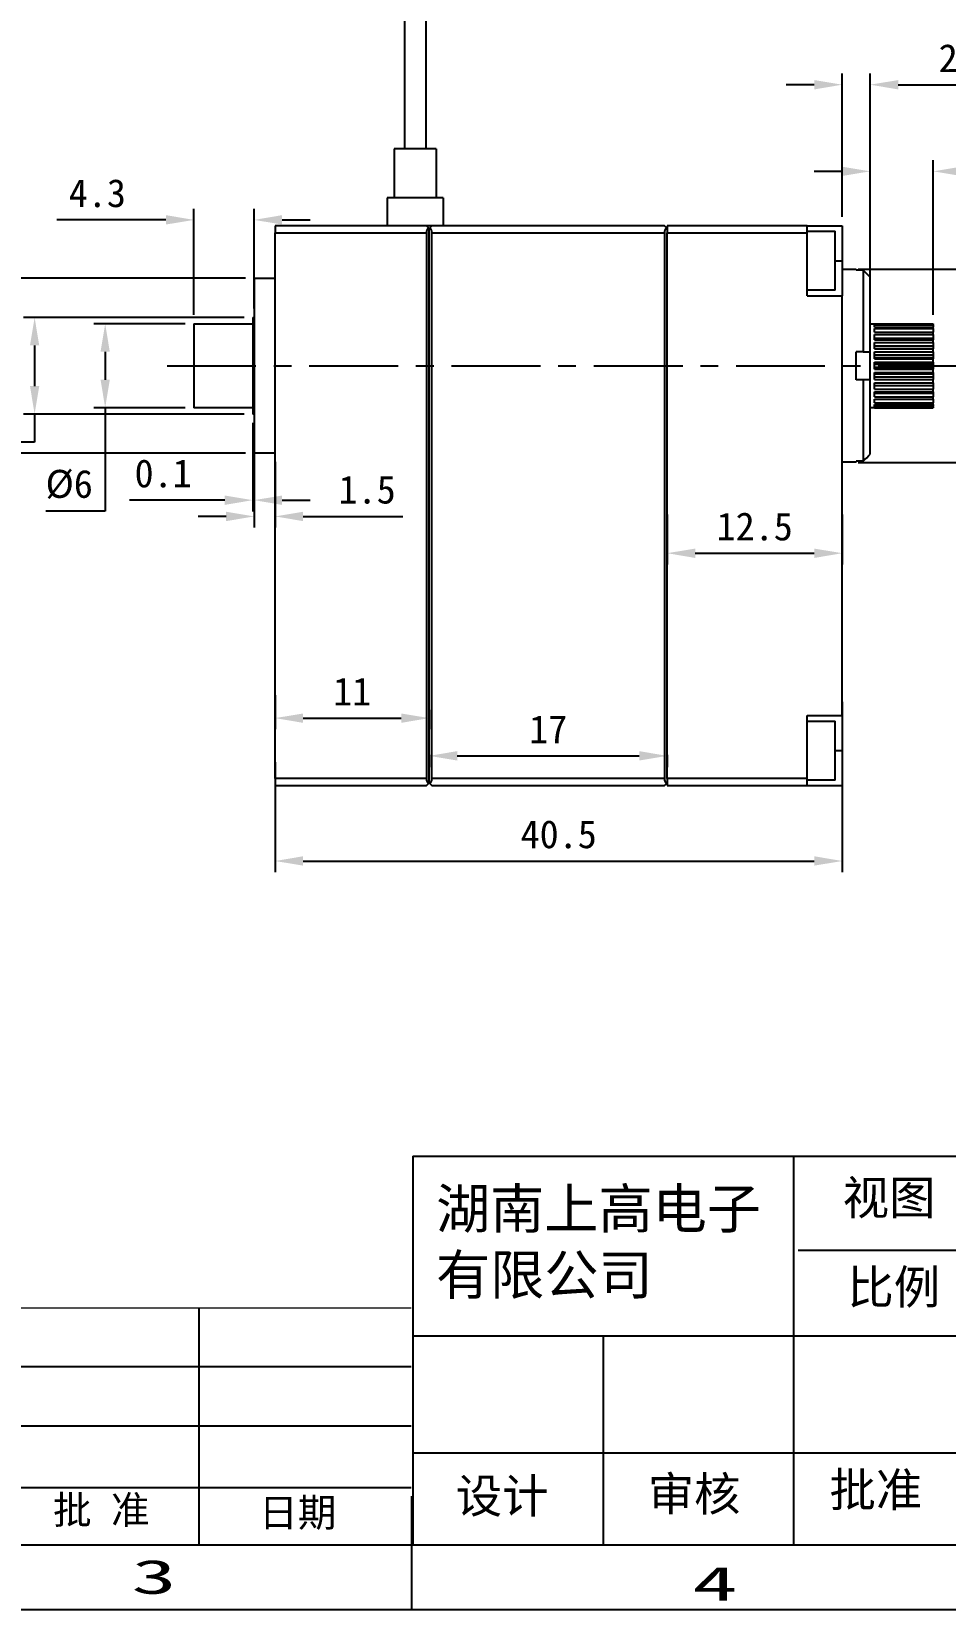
# Model space of a CAD drawing. Header units: millimetres. Extents: x 416 to 656, y 2 to 172.
# Drawn here: x 509 to 574.3, y 2.3 to 115 of the extents above; entities that cross this region are included whole.
import ezdxf
from ezdxf.enums import TextEntityAlignment as Align

# ---------------------------------------------------------------- set-up
doc = ezdxf.new("R2010")
doc.units = ezdxf.units.MM
doc.header["$PDSIZE"] = -1
doc.linetypes.add('CENTER', pattern=[10.16, 6.35, -1.27, 1.27, -1.27])
doc.layers.add('中心线', color=6, linetype='CENTER')
doc.layers.add('标注', color=5, linetype='Continuous')
doc.styles.add('style1', font='', dxfattribs={"height": 3.5})
doc.styles.get('style1').set_extended_font_data('FangSong_GB2312')
doc.dimstyles.new('副本 Standard', dxfattribs={"dimtxt": 2, "dimasz": 2, "dimexe": 0.8, "dimexo": 0.625, "dimgap": 0.9, "dimtad": 1, "dimtih": 1, "dimtoh": 1, "dimdsep": 46, "dimtxsty": 'Standard', "dimcen": 0.09, "dimclrd": 5, "dimclre": 5, "dimadec": 3, "dimazin": 2, "dimtfac": 1, "dimtdec": 4, "dimtofl": 0, "dimtmove": 0, "dimatfit": 3, "dimfxl": 0, "dimtolj": 1, "dimtzin": 0, "dimarcsym": 0})

# ---------------------------------------------------------------- blocks, each defined once
blk = doc.blocks.new('*D73')
at = {"layer": 'Defpoints', "color": 0}
for p in [(524.89, 101.54), (520.59, 94.12), (524.89, 94.57)]:
    blk.add_point(p, dxfattribs=at)
at = {"layer": '标注', "color": 5, "lineweight": -2}
for p, q in [((518.59, 101.54), (510.79, 101.54)), ((520.59, 94.75), (520.59, 102.34)), ((524.89, 95.2), (524.89, 102.34)), ((526.89, 101.54), (528.89, 101.54))]:
    blk.add_line(p, q, dxfattribs=at)
at = {"layer": '标注', "color": 5}
for points in [[(518.59, 101.88), (518.59, 101.21), (520.59, 101.54)], [(526.89, 101.88), (526.89, 101.21), (524.89, 101.54)]]:
    blk.add_solid(points, dxfattribs=at)
at = {"layer": '标注', "color": 0, "insert": (513.69, 103.44), "char_height": 2, "attachment_point": 5}
blk.add_mtext('\\A1;4.3', dxfattribs=at)
blk = doc.blocks.new('*D74')
at = {"layer": 'Defpoints', "color": 0}
for p in [(524.79, 87.67), (524.89, 87.67), (524.89, 81.52)]:
    blk.add_point(p, dxfattribs=at)
at = {"layer": '标注', "color": 5, "lineweight": -2}
for p, q in [((524.79, 87.05), (524.79, 80.72)), ((524.89, 87.05), (524.89, 80.72)), ((522.79, 81.52), (515.99, 81.52)), ((526.89, 81.52), (528.89, 81.52))]:
    blk.add_line(p, q, dxfattribs=at)
at = {"layer": '标注', "color": 5}
for points in [[(522.79, 81.85), (522.79, 81.18), (524.79, 81.52)], [(526.89, 81.85), (526.89, 81.18), (524.89, 81.52)]]:
    blk.add_solid(points, dxfattribs=at)
at = {"layer": '标注', "color": 0, "insert": (518.39, 83.42), "char_height": 2, "attachment_point": 5}
blk.add_mtext('\\A1;0.1', dxfattribs=at)
blk = doc.blocks.new('*D75')
at = {"layer": 'Defpoints', "color": 0}
for p in [(524.89, 84.87), (526.39, 84.87), (526.39, 80.36)]:
    blk.add_point(p, dxfattribs=at)
at = {"layer": '标注', "color": 5, "lineweight": -2}
for p, q in [((524.89, 84.25), (524.89, 79.56)), ((526.39, 84.25), (526.39, 79.56)), ((522.89, 80.36), (520.89, 80.36)), ((528.39, 80.36), (535.52, 80.36))]:
    blk.add_line(p, q, dxfattribs=at)
at = {"layer": '标注', "color": 5}
for points in [[(522.89, 80.69), (522.89, 80.02), (524.89, 80.36)], [(528.39, 80.69), (528.39, 80.02), (526.39, 80.36)]]:
    blk.add_solid(points, dxfattribs=at)
at = {"layer": '标注', "color": 0, "insert": (532.96, 82.26), "char_height": 2, "attachment_point": 5}
blk.add_mtext('\\A1;1.5', dxfattribs=at)
blk = doc.blocks.new('*D76')
at = {"layer": 'Defpoints', "color": 0}
for p in [(520.59, 94.12), (514.25, 88.12), (520.59, 88.12)]:
    blk.add_point(p, dxfattribs=at)
at = {"layer": '标注', "color": 5, "lineweight": -2}
for p, q in [((519.97, 94.12), (513.45, 94.12)), ((514.25, 92.12), (514.25, 90.12)), ((519.97, 88.12), (513.45, 88.12)), ((514.25, 88.12), (514.25, 80.74)), ((514.25, 80.74), (510.02, 80.74))]:
    blk.add_line(p, q, dxfattribs=at)
at = {"layer": '标注', "color": 5}
for points in [[(513.92, 92.12), (514.58, 92.12), (514.25, 94.12)], [(513.92, 90.12), (514.58, 90.12), (514.25, 88.12)]]:
    blk.add_solid(points, dxfattribs=at)
at = {"layer": '标注', "color": 0, "insert": (511.68, 82.64), "char_height": 2, "attachment_point": 5}
blk.add_mtext('\\A1;%%C6', dxfattribs=at)
blk = doc.blocks.new('*D77')
at = {"layer": 'Defpoints', "color": 0}
for p in [(524.79, 94.57), (509.21, 87.67), (524.79, 87.67)]:
    blk.add_point(p, dxfattribs=at)
at = {"layer": '标注', "color": 5, "lineweight": -2}
for p, q in [((524.17, 94.57), (508.41, 94.57)), ((509.21, 92.57), (509.21, 89.67)), ((524.17, 87.67), (508.41, 87.67)), ((509.21, 87.67), (509.21, 85.67)), ((509.21, 85.67), (502.31, 85.67))]:
    blk.add_line(p, q, dxfattribs=at)
at = {"layer": '标注', "color": 5}
for points in [[(508.88, 92.57), (509.54, 92.57), (509.21, 94.57)], [(508.88, 89.67), (509.54, 89.67), (509.21, 87.67)]]:
    blk.add_solid(points, dxfattribs=at)
at = {"layer": '标注', "color": 0, "insert": (505.31, 87.57), "char_height": 2, "attachment_point": 5}
blk.add_mtext('\\A1;%%C6.9', dxfattribs=at)
blk = doc.blocks.new('*D78')
at = {"layer": 'Defpoints', "color": 0}
for p in [(524.89, 97.37), (498.75, 84.87), (524.89, 84.87)]:
    blk.add_point(p, dxfattribs=at)
at = {"layer": '标注', "color": 5, "lineweight": -2}
for p, q in [((524.27, 97.37), (497.95, 97.37)), ((498.75, 95.37), (498.75, 93.02)), ((498.75, 86.87), (498.75, 89.22)), ((524.27, 84.87), (497.95, 84.87))]:
    blk.add_line(p, q, dxfattribs=at)
at = {"layer": '标注', "color": 5}
for points in [[(498.42, 95.37), (499.08, 95.37), (498.75, 97.37)], [(498.42, 86.87), (499.08, 86.87), (498.75, 84.87)]]:
    blk.add_solid(points, dxfattribs=at)
at = {"layer": '标注', "color": 0, "insert": (498.75, 91.12), "char_height": 2, "attachment_point": 5}
blk.add_mtext('\\A1;%%C12.5', dxfattribs=at)
blk = doc.blocks.new('*D79')
at = {"layer": 'Defpoints', "color": 0}
for p in [(566.89, 67.74), (526.39, 63.42), (566.89, 55.74)]:
    blk.add_point(p, dxfattribs=at)
at = {"layer": '标注', "color": 5, "lineweight": -2}
for p, q in [((566.89, 67.12), (566.89, 54.94)), ((526.39, 62.8), (526.39, 54.94)), ((528.39, 55.74), (564.89, 55.74))]:
    blk.add_line(p, q, dxfattribs=at)
at = {"layer": '标注', "color": 5}
for points in [[(528.39, 56.08), (528.39, 55.41), (526.39, 55.74)], [(564.89, 56.08), (564.89, 55.41), (566.89, 55.74)]]:
    blk.add_solid(points, dxfattribs=at)
at = {"layer": '标注', "color": 0, "insert": (546.64, 57.64), "char_height": 2, "attachment_point": 5}
blk.add_mtext('\\A1;40.5', dxfattribs=at)
blk = doc.blocks.new('*D80')
at = {"layer": 'Defpoints', "color": 0}
for p in [(526.39, 68.21), (537.39, 67.17), (537.39, 65.95)]:
    blk.add_point(p, dxfattribs=at)
at = {"layer": '标注', "color": 5, "lineweight": -2}
for p, q in [((526.39, 67.58), (526.39, 65.15)), ((537.39, 66.55), (537.39, 65.15)), ((528.39, 65.95), (535.39, 65.95))]:
    blk.add_line(p, q, dxfattribs=at)
at = {"layer": '标注', "color": 5}
for points in [[(528.39, 66.28), (528.39, 65.61), (526.39, 65.95)], [(535.39, 66.28), (535.39, 65.61), (537.39, 65.95)]]:
    blk.add_solid(points, dxfattribs=at)
at = {"layer": '标注', "color": 0, "insert": (531.89, 67.85), "char_height": 2, "attachment_point": 5}
blk.add_mtext('\\A1;11', dxfattribs=at)
blk = doc.blocks.new('*D81')
at = {"layer": 'Defpoints', "color": 0}
for p in [(537.39, 63.95), (554.39, 63.95), (554.39, 63.25)]:
    blk.add_point(p, dxfattribs=at)
at = {"layer": '标注', "color": 5, "lineweight": -2}
for p, q in [((537.39, 63.32), (537.39, 62.45)), ((539.39, 63.25), (552.39, 63.25)), ((554.39, 63.32), (554.39, 62.45))]:
    blk.add_line(p, q, dxfattribs=at)
at = {"layer": '标注', "color": 5}
for points in [[(539.39, 63.59), (539.39, 62.92), (537.39, 63.25)], [(552.39, 63.59), (552.39, 62.92), (554.39, 63.25)]]:
    blk.add_solid(points, dxfattribs=at)
at = {"layer": '标注', "color": 0, "insert": (545.89, 65.15), "char_height": 2, "attachment_point": 5}
blk.add_mtext('\\A1;17', dxfattribs=at)
blk = doc.blocks.new('*D82')
at = {"layer": 'Defpoints', "color": 0}
for p in [(554.39, 81.12), (566.89, 81.12), (566.89, 77.73)]:
    blk.add_point(p, dxfattribs=at)
at = {"layer": '标注', "color": 5, "lineweight": -2}
for p, q in [((554.39, 80.5), (554.39, 76.93)), ((566.89, 80.5), (566.89, 76.93)), ((556.39, 77.73), (564.89, 77.73))]:
    blk.add_line(p, q, dxfattribs=at)
at = {"layer": '标注', "color": 5}
for points in [[(556.39, 78.06), (556.39, 77.39), (554.39, 77.73)], [(564.89, 78.06), (564.89, 77.39), (566.89, 77.73)]]:
    blk.add_solid(points, dxfattribs=at)
at = {"layer": '标注', "color": 0, "insert": (560.64, 79.63), "char_height": 2, "attachment_point": 5}
blk.add_mtext('\\A1;12.5', dxfattribs=at)
blk = doc.blocks.new('*D83')
at = {"layer": 'Defpoints', "color": 0}
for p in [(568.89, 111.2), (566.89, 101.12), (568.89, 97.45)]:
    blk.add_point(p, dxfattribs=at)
at = {"layer": '标注', "color": 5, "lineweight": -2}
for p, q in [((566.89, 101.75), (566.89, 112)), ((568.89, 98.07), (568.89, 112)), ((564.89, 111.2), (562.89, 111.2)), ((570.89, 111.2), (576.02, 111.2))]:
    blk.add_line(p, q, dxfattribs=at)
at = {"layer": '标注', "color": 5}
for points in [[(564.89, 111.53), (564.89, 110.86), (566.89, 111.2)], [(570.89, 111.53), (570.89, 110.86), (568.89, 111.2)]]:
    blk.add_solid(points, dxfattribs=at)
at = {"layer": '标注', "color": 0, "insert": (574.46, 113.1), "char_height": 2, "attachment_point": 5}
blk.add_mtext('\\A1;2', dxfattribs=at)
blk = doc.blocks.new('*D84')
at = {"layer": 'Defpoints', "color": 0}
for p in [(568.89, 105.01), (568.89, 95.65), (573.39, 94.12)]:
    blk.add_point(p, dxfattribs=at)
at = {"layer": '标注', "color": 5, "lineweight": -2}
for p, q in [((566.89, 105.01), (564.89, 105.01)), ((568.89, 96.28), (568.89, 105.81)), ((573.39, 94.75), (573.39, 105.81)), ((575.39, 105.01), (583.19, 105.01))]:
    blk.add_line(p, q, dxfattribs=at)
at = {"layer": '标注', "color": 5}
for points in [[(566.89, 105.34), (566.89, 104.68), (568.89, 105.01)], [(575.39, 105.34), (575.39, 104.68), (573.39, 105.01)]]:
    blk.add_solid(points, dxfattribs=at)
at = {"layer": '标注', "color": 0, "insert": (580.29, 106.91), "char_height": 2, "attachment_point": 5}
blk.add_mtext('\\A1;4.5', dxfattribs=at)
blk = doc.blocks.new('*D85')
at = {"layer": 'Defpoints', "color": 0}
for p in [(567.39, 98.02), (567.39, 84.22), (583.62, 84.22)]:
    blk.add_point(p, dxfattribs=at)
at = {"layer": '标注', "color": 5, "lineweight": -2}
for p, q in [((568.02, 98.02), (584.42, 98.02)), ((583.62, 96.02), (583.62, 93.02)), ((583.62, 86.22), (583.62, 89.22)), ((568.02, 84.22), (584.42, 84.22))]:
    blk.add_line(p, q, dxfattribs=at)
at = {"layer": '标注', "color": 5}
for points in [[(583.28, 96.02), (583.95, 96.02), (583.62, 98.02)], [(583.28, 86.22), (583.95, 86.22), (583.62, 84.22)]]:
    blk.add_solid(points, dxfattribs=at)
at = {"layer": '标注', "color": 0, "insert": (583.62, 91.12), "char_height": 2, "attachment_point": 5}
blk.add_mtext('\\A1;%%C13.8', dxfattribs=at)

msp = doc.modelspace()

# ---------------------------------------------------------------- linework, layer by layer
at = {"color": 7, "linetype": 'Continuous', "lineweight": 25}
for p, q in [((535.64, 106.624), (535.64, 122.186)), ((537.14, 122.186), (537.14, 106.624)), ((537.89, 106.624), (534.89, 106.624)), ((534.89, 106.624), (534.89, 103.124)), ((537.89, 106.624), (537.89, 103.124)), ((538.39, 103.124), (534.39, 103.124)), ((534.39, 103.124), (534.39, 101.124)), ((538.39, 103.124), (538.39, 101.124)), ((537.19, 101.124), (526.39, 101.124)), ((526.39, 101.124), (526.39, 100.624)), ((526.39, 100.624), (537.19, 100.624)), ((526.39, 61.624), (526.39, 100.624)), ((537.337, 100.977), (537.19, 101.124)), ((537.59, 101.124), (537.19, 101.124)), ((537.19, 100.624), (537.19, 61.624)), ((537.39, 100.924), (537.337, 100.977)), ((537.39, 100.924), (537.444, 100.977)), ((537.39, 61.324), (537.39, 100.924)), ((537.59, 101.124), (537.444, 100.977)), ((554.19, 101.124), (537.59, 101.124)), ((537.59, 100.624), (554.19, 100.624)), ((537.59, 61.624), (537.59, 100.624)), ((554.337, 100.977), (554.19, 101.124)), ((554.19, 100.624), (554.19, 61.624)), ((554.39, 100.924), (554.337, 100.977)), ((564.39, 101.124), (554.39, 101.124)), ((554.39, 101.124), (554.39, 100.624)), ((554.39, 100.624), (564.39, 100.624)), ((554.39, 61.624), (554.39, 100.624)), ((564.39, 100.624), (564.39, 101.124)), ((564.39, 101.124), (566.89, 101.124)), ((564.39, 100.724), (566.39, 100.724)), ((564.39, 96.124), (564.39, 100.624)), ((566.39, 96.524), (566.39, 100.724)), ((566.89, 101.124), (566.89, 98.624)), ((566.89, 98.624), (566.89, 96.124)), ((524.89, 97.374), (526.39, 97.374)), ((524.89, 97.374), (524.89, 84.874)), ((566.89, 98.024), (567.89, 98.024)), ((567.89, 97.951), (567.89, 98.024)), ((568.39, 97.951), (567.89, 97.951)), ((568.39, 97.951), (568.39, 92.124)), ((568.89, 92.124), (568.89, 97.445)), ((566.39, 96.524), (564.39, 96.524)), ((564.39, 96.124), (566.89, 96.124)), ((566.89, 66.124), (566.89, 96.124)), ((520.59, 94.124), (524.79, 94.124)), ((520.59, 94.124), (520.59, 88.124)), ((524.79, 94.574), (524.89, 94.574)), ((524.79, 94.574), (524.79, 87.674)), ((568.89, 94.124), (569.19, 94.124)), ((569.19, 94.091), (569.19, 94.124)), ((569.19, 94.123), (573.39, 94.123)), ((569.19, 94.091), (573.39, 94.091)), ((569.19, 93.887), (569.19, 94.046)), ((569.19, 94.046), (573.39, 94.046)), ((569.19, 93.887), (573.39, 93.887)), ((569.19, 93.51), (569.19, 93.785)), ((569.19, 93.785), (573.39, 93.785)), ((573.39, 94.123), (573.39, 94.091)), ((573.39, 94.046), (573.39, 94.091)), ((573.39, 94.046), (573.39, 93.887)), ((573.39, 93.785), (573.39, 93.887)), ((573.39, 93.785), (573.39, 93.51)), ((569.19, 93.51), (573.39, 93.51)), ((569.19, 92.983), (569.19, 93.357)), ((569.19, 93.357), (573.39, 93.357)), ((569.19, 93.082), (573.39, 93.082)), ((569.19, 92.983), (573.39, 92.983)), ((569.19, 92.339), (569.19, 92.789)), ((569.19, 92.789), (573.39, 92.789)), ((569.19, 92.54), (573.39, 92.54)), ((573.39, 93.357), (573.39, 93.51)), ((573.39, 93.357), (573.39, 93.082)), ((573.39, 93.082), (573.39, 92.983)), ((573.39, 92.789), (573.39, 92.983)), ((573.39, 92.789), (573.39, 92.54)), ((573.39, 92.54), (573.39, 92.355)), ((567.89, 90.124), (567.89, 92.124)), ((568.39, 92.124), (567.89, 92.124)), ((568.89, 90.124), (568.89, 92.124)), ((569.19, 92.355), (573.39, 92.355)), ((569.19, 92.339), (573.39, 92.339)), ((569.19, 91.619), (569.19, 92.116)), ((569.19, 92.116), (573.39, 92.116)), ((569.19, 91.909), (573.39, 91.909)), ((569.19, 91.705), (573.39, 91.705)), ((569.19, 91.619), (573.39, 91.619)), ((569.19, 90.867), (569.19, 91.38)), ((569.19, 91.38), (573.39, 91.38)), ((573.39, 92.355), (573.39, 92.339)), ((573.39, 92.116), (573.39, 92.339)), ((573.39, 92.116), (573.39, 91.909)), ((573.39, 91.909), (573.39, 91.705)), ((573.39, 91.705), (573.39, 91.619)), ((573.39, 91.38), (573.39, 91.619)), ((573.39, 91.38), (573.39, 91.229)), ((569.19, 91.229), (573.39, 91.229)), ((569.19, 91.019), (573.39, 91.019)), ((569.19, 90.867), (573.39, 90.867)), ((569.19, 90.132), (569.19, 90.629)), ((569.19, 90.629), (573.39, 90.629)), ((569.19, 90.542), (573.39, 90.542)), ((569.19, 90.338), (573.39, 90.338)), ((573.39, 91.229), (573.39, 91.019)), ((573.39, 91.019), (573.39, 90.867)), ((573.39, 90.629), (573.39, 90.867)), ((573.39, 90.629), (573.39, 90.542)), ((573.39, 90.542), (573.39, 90.338)), ((573.39, 90.338), (573.39, 90.132)), ((568.39, 90.124), (567.89, 90.124)), ((568.39, 90.124), (568.39, 84.297)), ((568.89, 84.802), (568.89, 90.124)), ((569.19, 90.132), (573.39, 90.132)), ((569.19, 89.459), (569.19, 89.909)), ((569.19, 89.909), (573.39, 89.909)), ((569.19, 89.892), (573.39, 89.892)), ((569.19, 89.708), (573.39, 89.708)), ((569.19, 89.459), (573.39, 89.459)), ((569.19, 88.891), (569.19, 89.265)), ((569.19, 89.265), (573.39, 89.265)), ((569.19, 89.166), (573.39, 89.166)), ((573.39, 89.909), (573.39, 90.132)), ((573.39, 89.909), (573.39, 89.892)), ((573.39, 89.892), (573.39, 89.708)), ((573.39, 89.708), (573.39, 89.459)), ((573.39, 89.265), (573.39, 89.459)), ((573.39, 89.265), (573.39, 89.166)), ((573.39, 89.166), (573.39, 88.891)), ((524.79, 88.124), (520.59, 88.124)), ((569.19, 88.124), (568.89, 88.124)), ((569.19, 88.891), (573.39, 88.891)), ((569.19, 88.463), (569.19, 88.738)), ((569.19, 88.738), (573.39, 88.738)), ((569.19, 88.463), (573.39, 88.463)), ((569.19, 88.202), (569.19, 88.36)), ((569.19, 88.36), (573.39, 88.36)), ((569.19, 88.202), (573.39, 88.202)), ((569.19, 88.124), (569.19, 88.157)), ((569.19, 88.157), (573.39, 88.157)), ((569.19, 88.125), (573.39, 88.125)), ((573.39, 88.738), (573.39, 88.891)), ((573.39, 88.738), (573.39, 88.463)), ((573.39, 88.36), (573.39, 88.463)), ((573.39, 88.36), (573.39, 88.202)), ((573.39, 88.157), (573.39, 88.202)), ((573.39, 88.157), (573.39, 88.125)), ((524.89, 87.674), (524.79, 87.674)), ((526.39, 84.874), (524.89, 84.874)), ((567.89, 84.224), (566.89, 84.224)), ((567.89, 84.224), (567.89, 84.297)), ((568.39, 84.297), (567.89, 84.297)), ((564.39, 61.624), (564.39, 66.124)), ((564.39, 66.124), (566.89, 66.124)), ((564.39, 65.724), (566.39, 65.724)), ((566.39, 61.524), (566.39, 65.724)), ((566.89, 66.124), (566.89, 63.624)), ((566.89, 63.624), (566.89, 61.124)), ((537.19, 61.624), (526.39, 61.624)), ((526.39, 61.624), (526.39, 61.124)), ((526.39, 61.124), (537.19, 61.124)), ((537.19, 61.124), (537.337, 61.27)), ((537.337, 61.27), (537.39, 61.324)), ((537.39, 61.324), (537.444, 61.27)), ((537.444, 61.27), (537.59, 61.124)), ((554.19, 61.624), (537.59, 61.624)), ((537.59, 61.124), (554.19, 61.124)), ((554.19, 61.124), (554.337, 61.27)), ((554.39, 61.324), (554.337, 61.27)), ((564.39, 61.624), (554.39, 61.624)), ((554.39, 61.624), (554.39, 61.124)), ((554.39, 61.124), (564.39, 61.124)), ((564.39, 61.124), (564.39, 61.624)), ((566.39, 61.524), (564.39, 61.524)), ((564.39, 61.124), (566.89, 61.124))]:
    msp.add_line(p, q, dxfattribs=at)
at = {"color": 8, "linetype": 'Continuous', "lineweight": 25}
for p, q in [((566.39, 98.624), (566.89, 98.624)), ((566.39, 63.624), (566.89, 63.624))]:
    msp.add_line(p, q, dxfattribs=at)
at = {"color": 5, "linetype": 'Continuous'}
for p, q in [((536.214, 34.647), (571.006, 34.647)), ((563.408, 34.647), (563.408, 6.893)), ((571.006, 34.647), (648.245, 34.647)), ((563.751, 27.933), (595.458, 27.933)), ((520.947, 23.821), (520.947, 6.893)), ((536.214, 21.823), (595.458, 21.823)), ((549.811, 21.823), (549.811, 6.893)), ((421.794, 19.622), (536.114, 19.622)), ((421.794, 15.379), (536.114, 15.379)), ((536.214, 13.464), (648.245, 13.464)), ((421.894, 10.982), (536.114, 10.982)), ((536.152, 2.274), (536.152, 10.367)), ((415.966, 2.274), (656.339, 2.274))]:
    msp.add_line(p, q, dxfattribs=at)
at = {"color": 7, "linetype": 'Continuous'}
for p, q in [((536.214, 34.647), (536.214, 6.893)), ((421.894, 6.893), (648.245, 6.893))]:
    msp.add_line(p, q, dxfattribs=at)
msp.add_line((482.948, 6.893), (535.799, 6.893))
at = {"color": 7, "linetype": 'Continuous', "lineweight": 25}
for centre, start, end in [((537.69, 100.624), 135, 180), ((537.09, 100.624), 0, 45), ((554.69, 100.624), 135, 180), ((537.69, 61.624), 180, 225), ((537.09, 61.624), 315, 0), ((554.69, 61.624), 180, 225)]:
    msp.add_arc(centre, 0.5, start, end, dxfattribs=at)
for points in [[(568.89, 97.445), (568.724, 97.614), (568.557, 97.782), (568.39, 97.951)], [(568.39, 92.124), (568.557, 92.124), (568.724, 92.124), (568.89, 92.124)], [(568.89, 90.124), (568.724, 90.124), (568.557, 90.124), (568.39, 90.124)], [(568.39, 84.297), (568.557, 84.465), (568.724, 84.634), (568.89, 84.802)]]:
    msp.add_open_spline(points, degree=3, dxfattribs=at)
at = {"layer": '中心线'}
msp.add_line((518.666, 91.124), (578.954, 91.124), dxfattribs=at)
at = {"layer": '标注', "color": 0, "lineweight": 13}
msp.add_line((421.794, 23.821), (536.114, 23.821), dxfattribs=at)

# ---------------------------------------------------------------- texts
at = {"color": 5, "linetype": 'Continuous', "width": 1.99836}
for s, p, p2 in [('3', (516.121, 3.391), (519.358, 3.391)), ('4', (556.183, 2.9), (559.421, 2.9))]:
    msp.add_text(s, height=2.43, dxfattribs=at).set_placement(p, p2, align=Align.FIT)
at = {"color": 0, "lineweight": 13, "width": 12.97507, "attachment_point": 1, "style": 'style1'}
for s, insert, char_height in [('{\\fSimSun|b0|i0|c134|p2;视图}', (566.919, 32.908), 2.43), ('比例', (567.258, 26.518), 2.43), ('{\\H1.2x;设计}', (539.287, 11.602), 2.025), ('{\\H1.2x;审核}', (552.994, 11.746), 2.025), ('{\\fSimSun|b0|i0|c134|p2;\\H1.2x;批准}', (565.979, 12.038), 2.025), ('批 准', (510.523, 10.398), 2.025), ('日期', (525.238, 10.209), 2.025)]:
    msp.add_mtext(s, dxfattribs=dict(at, insert=insert, char_height=char_height))
at = {"layer": '标注', "color": 0, "lineweight": 13, "insert": (537.882, 32.326), "char_height": 2.835, "width": 25.32269, "attachment_point": 1}
msp.add_mtext('{\\fSimSun|b0|i0|c134|p2;湖南上高电子 有限公司}', dxfattribs=at)

# ---------------------------------------------------------------- dimensions: what is measured, and where the dimension line sits
at = {"layer": '标注', "color": 0}
for base, p1, p2, picture, middle in [((568.89, 111.198), (566.89, 101.124), (568.89, 97.445), '*D83', (574.457, 113.098)), ((526.39, 80.356), (524.89, 84.874), (526.39, 84.874), '*D75', (532.957, 82.256)), ((566.89, 77.726), (554.39, 81.124), (566.89, 81.124), '*D82', (560.64, 79.626)), ((537.39, 65.947), (526.39, 68.206), (537.39, 67.172), '*D80', (531.89, 67.847)), ((554.39, 63.254), (537.39, 63.947), (554.39, 63.947), '*D81', (545.89, 65.154))]:
    dim = msp.add_linear_dim(base=base, p1=p1, p2=p2, dimstyle='副本 Standard', dxfattribs=at)
    dim.commit()
    dim.dimension.update_dxf_attribs({"geometry": picture, "text_midpoint": middle})
for base, p1, p2, picture, middle in [((568.89, 105.01), (573.39, 94.123), (568.89, 95.654), '*D84', (580.29, 105.01)), ((524.89, 101.544), (520.59, 94.124), (524.89, 94.574), '*D73', (513.69, 101.544)), ((524.89, 81.515), (524.79, 87.674), (524.89, 87.674), '*D74', (518.39, 81.515)), ((566.89, 55.742), (526.39, 63.424), (566.89, 67.742), '*D79', (546.64, 55.742))]:
    dim = msp.add_linear_dim(base=base, p1=p1, p2=p2, dimstyle='副本 Standard', dxfattribs=at)
    dim.commit()
    dim.dimension.update_dxf_attribs({"geometry": picture, "text_midpoint": middle, "dimtype": 160})
for base, p1, p2, picture, middle in [((498.75, 84.874), (524.89, 97.374), (524.89, 84.874), '*D78', (498.75, 91.124)), ((509.21, 87.674), (524.79, 94.574), (524.79, 87.674), '*D77', (505.31, 87.574))]:
    dim = msp.add_linear_dim(base=base, p1=p1, p2=p2, angle=90, text='%%C<>', dimstyle='副本 Standard', dxfattribs=at)
    dim.commit()
    dim.dimension.update_dxf_attribs({"geometry": picture, "text_midpoint": middle})
for base, p1, p2, picture, middle in [((583.615, 84.224), (567.39, 98.024), (567.39, 84.224), '*D85', (583.615, 91.124)), ((514.251, 88.124), (520.59, 94.124), (520.59, 88.124), '*D76', (511.684, 80.735))]:
    dim = msp.add_linear_dim(base=base, p1=p1, p2=p2, angle=90, text='%%C<>', dimstyle='副本 Standard', dxfattribs=at)
    dim.commit()
    dim.dimension.update_dxf_attribs({"geometry": picture, "text_midpoint": middle, "dimtype": 160})

doc.saveas('drawing.dxf')
